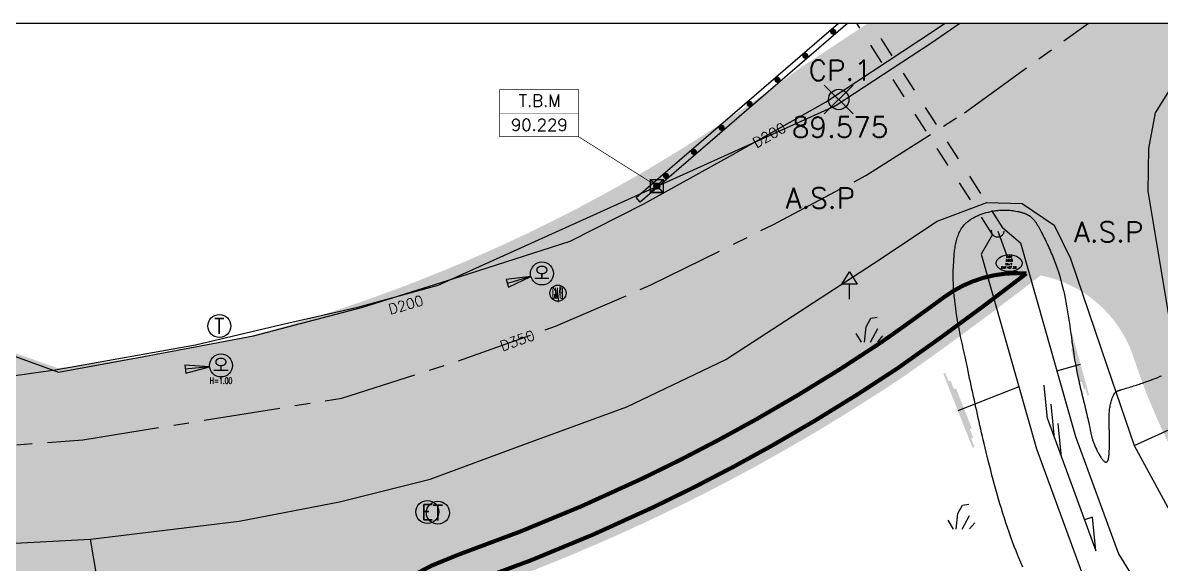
# Model space of a CAD drawing. Header units: inches. Extents: x 12 to 407, y 13 to 268.
# Drawn here: x 99.1 to 154.7, y 241.5 to 268 of the extents above; entities that cross this region are included whole.
import ezdxf
from ezdxf.enums import TextEntityAlignment as Align

# ---------------------------------------------------------------- set-up
doc = ezdxf.new("R2010")
doc.units = ezdxf.units.IN
doc.header["$MEASUREMENT"] = 0
for name, pattern in [('CENTER', [2, 1.25, -0.25, 0.25, -0.25]), ('HIDDEN', [2, 1, -1]), ('PHANTOM2', [12.5, 10, -0.5, 0.5, -0.5, 0.5, -0.5]), ('상수', [0.9500000000000001, 0.5, -0.05, -0.4]), ('오수', [0.9500000000000001, 0.5, -0.05, -0.4])]:
    doc.linetypes.add(name, pattern=pattern)
for name, color, linetype in [('0상수', 5, '상수'), ('0오수', 152, '오수'), ('1-1CON', 35, 'Continuous'), ('1-CEN', 2, 'CENTER'), ('1-ROAD', 1, 'Continuous'), ('1-SIM', 8, 'Continuous'), ('1-TEXT', 7, 'Continuous'), ('1-구조물상세', 7, 'Continuous'), ('1-도로교통표지', 4, 'Continuous'), ('1-물방향', 4, 'Continuous'), ('1-물선', 5, 'Continuous'), ('1-배수관', 134, 'HIDDEN'), ('1-옹벽', 4, 'Continuous'), ('1-측량기준점', 6, 'Continuous'), ('1-하수관로', 4, 'HIDDEN'), ('ADA030', 1, 'Continuous'), ('NR', 7, 'Continuous'), ('가스밸브', 4, 'Continuous'), ('사업부지', 7, 'Continuous'), ('솔리드', 7, 'PHANTOM2'), ('오수맨홀', 4, 'Continuous'), ('체신주', 4, 'Continuous'), ('한전주', 4, 'Continuous')]:
    doc.layers.add(name, color=color, linetype=linetype)
doc.styles.add('ghs', font='romans.shx', dxfattribs={"bigfont": 'ghs.shx'})

# ---------------------------------------------------------------- blocks, each defined once
blk = doc.blocks.new('A$C39EA40FB')
at = {"layer": '1-SIM'}
for p, q in [((0.3315694252378307, 0.502901213709265), (0.4802046115219128, 0.7772115109255539)), ((0.4802046115219128, 0.7772115109255539), (0.6860084937361535, 0.811500490817707)), ((0.2744028687593527, -7.409835234e-07), (0.3315694252378307, 0.502901213709265)), ((0.4687713002203964, -7.409835234e-07), (0.7088751163100824, 0.4457529138890095)), ((-8.812348824e-07, 0.2857392162550241), (0.1715009276522323, -7.409835234e-07)), ((0.7088751163100824, 0.0114273771760054), (0.8803769251971971, 0.205731596564874))]:
    blk.add_line(p, q, dxfattribs=at)
blk = doc.blocks.new('A$C19E135C4')
at = {"layer": '1-물선', "linetype": 'Continuous'}
for p, q in [((1.604686969312751, 0), (0, 0.4156830549109145)), ((2.604686969312751, 0), (1, 0.4156830549109145)), ((1.604686969312751, 0), (8.479086379717044, 0)), ((3.604686969312751, 0), (2, 0.4156830549109145)), ((8.479086379717044, 0), (6.874399410404294, 0.4156830549109145))]:
    blk.add_line(p, q, dxfattribs=at)
blk.add_lwpolyline([(6.874399410404294, 0.4156830549109145), (6.874399410404294, 0)], dxfattribs=at)
blk = doc.blocks.new('B')
at = {"layer": '1-하수관로', "linetype": 'Continuous'}
blk.add_hatch(color=256, dxfattribs=at).paths.add_polyline_path([(165952.8665290234, 361585.0960822526), (165953.6742500401, 361585.0960822526), (165953.2703895318, 361587.4833646846)])
for points in [[(165953.6742500401, 361585.0960822526), (165952.8665290234, 361585.0960822526), (165953.2703895318, 361587.4833646846), (165953.6742500401, 361585.0960822526)], [(165953.2703895318, 361587.4833646846), (165953.2703895318, 361585.0960822526)]]:
    blk.add_lwpolyline(points, dxfattribs=at)

msp = doc.modelspace()

# ---------------------------------------------------------------- hatches: boundary and pattern name
at = {"layer": '1-측량기준점'}
msp.add_hatch(color=256, dxfattribs=at).paths.add_polyline_path([(130.2330642255022, 260.0402487579984, 0.9999999999999999), (129.9360793741419, 260.0402487579984, 1.000000000000383)])
at = {"layer": '사업부지', "linetype": 'Continuous'}
h = msp.add_hatch(dxfattribs=at)
h.set_pattern_fill('AR-HBONE', color=8, scale=0.1, style=0)
h.set_pattern_definition([(45, (-264158.8776523433, -408058.6986066158), (0, 0.565685424949238), [1.200000000000001, -0.4000000000000004]), (135, (-264158.5948096327, -408058.4157639034), (0, 0.565685424949238), [1.2, -0.4])])
edge = h.paths.add_edge_path()
edge.add_arc((45.47571859145523, 388.575754541044), 167.8763729078396, 305.04704411984983, 307.70786931805213, ccw=False)
edge.add_arc((89.56666475916268, 329.0584846661211), 93.85116634003488, 299.4516781452446, 303.87560990241093, ccw=False)
edge.add_arc((89.56666477406384, 329.0584846065165), 93.85116628061864, 295.50433525870886, 299.4516781549341, ccw=False)
edge.add_arc((89.56666477406384, 329.0584845860274), 93.85116626187155, 289.5043640323259, 295.50433526433164, ccw=False)
edge.add_arc((125.4089279212988, 227.8675508397416), 13.50000000372458, 109.5043640286559, 179.571167186123)
edge.add_line((111.9093060233629, 227.9685912477569), (111.9092796930111, 218.3802172737912))
edge.add_line((111.9092796930111, 218.3802172737912), (111.9092796930111, 211.0684776679398))
edge.add_arc((122.4092796930111, 211.0684776707337), 10.5, 180, 229.9246559549909)
edge.add_arc((114.6837468632496, 201.8860954875843), 1.500000001419938, 3.923942131223157e-07, 49.92465644921941, ccw=False)
edge.add_line((116.1837468632496, 201.8860954968975), (116.1837468632496, 200.8096891996236))
edge.add_arc((122.4092796930111, 211.0684776781843), 12.00000000259576, 180.000000048914, 238.7485829148267, ccw=False)
edge.add_line((110.4092796930111, 211.0684776679398), (110.4092796930111, 227.9702817705245))
edge.add_line((110.4092796930111, 227.9702817705245), (110.4110088833606, 227.6177016683639))
edge.add_arc((125.4089279212988, 227.8675508434669), 15.00000000262144, 109.5043640337733, 180.9543976849643, ccw=False)
edge.add_arc((89.56666477406384, 329.0584846605332), 92.35116633281284, 289.5043640166975, 295.5043352487222)
edge.add_arc((89.56666477406384, 329.0584845897527), 92.35116626892258, 295.5043352676297, 299.451678163788)
edge.add_arc((89.56666477406384, 329.0584845199035), 92.35116620876262, 299.4516781848099, 303.8661131559016)
edge.add_arc((45.47571859145523, 388.5757547692181), 166.3763730910781, 305.0523343342352, 305.9903592438725)
edge.add_arc((45.47645177328945, 388.5747266859532), 166.375110389872, 305.990363001407, 306.3711597208951)
edge.add_arc((147.6972473599947, 249.7795984000684), 6.00000001322138, 85.62546798903571, 126.37116155438869, ccw=False)
at = {"layer": '솔리드'}
h = msp.add_hatch(color=253, dxfattribs=at)
edge = h.paths.add_edge_path()
edge.add_line((67.43488268936039, 268.0111741536082), (58.9520405718124, 268.0111741508142))
edge.add_line((58.9520405718124, 268.0111741508142), (60.11733465278508, 261.6079829186917))
edge.add_line((60.11733465278508, 261.6079829186917), (60.312678668741, 261.0003525987984))
edge.add_line((60.312678668741, 261.0003525987984), (60.32436713958145, 259.2592947548972))
edge.add_line((60.32436713958145, 259.2592947548972), (60.05838115895153, 257.2175271223084))
edge.add_line((60.05838115895153, 257.2175271223084), (59.66423932099701, 255.5406213682861))
edge.add_line((59.66423932099701, 255.5406213682861), (59.28546136999489, 254.8464798965276))
edge.add_line((59.28546136999489, 254.8464798965276), (42.53421603525044, 252.8192334268958))
edge.add_line((42.53421603525044, 252.8192334268958), (29.07645619297386, 251.2388646146999))
edge.add_line((29.07645619297386, 251.2388646146999), (25.24202897036434, 250.1706280848728))
edge.add_line((25.24202897036434, 250.1706280848728), (18.82665594303967, 248.0394096943335))
edge.add_line((18.82665594303967, 248.0394096943335), (18.82665594303967, 239.2982516671316))
edge.add_line((18.82665594303967, 239.2982516671316), (28.0628244318998, 240.3307659682603))
edge.add_line((28.0628244318998, 240.3307659682603), (29.65231982255341, 240.4594856538595))
edge.add_line((29.65231982255341, 240.4594856538595), (35.50911850118996, 240.9337778595061))
edge.add_line((35.50911850118996, 240.9337778595061), (39.7316315063274, 240.9261602462054))
edge.add_line((39.7316315063274, 240.9261602462054), (49.90405027950169, 237.157802620043))
edge.add_line((49.90405027950169, 237.157802620043), (79.93446730459095, 237.1036263323174))
edge.add_arc((79.90740663195015, 222.1036507096858), 15.00000003118771, 78.46304093438948, 89.89663578860677, ccw=False)
edge.add_line((82.90740666175247, 236.8005891973869), (82.90740666175247, 236.2457863642619))
edge.add_arc((84.90740664685131, 236.2457863614679), 2, 180, 226.7599299931512)
edge.add_line((83.53729315483929, 234.7888069451571), (83.9922255911863, 234.4847298647062))
edge.add_line((83.9922255911863, 234.4847298647062), (99.90122577929856, 230.3167298166798))
edge.add_line((99.90122577929856, 230.3167298166798), (112.4301593192852, 227.0990451025561))
edge.add_arc((125.4074066617525, 227.867843831961), 13.00000000283957, 109.50436407979521, 183.3903568226307, ccw=False)
edge.add_arc((89.56514348471524, 329.0587775549636), 94.35116625476604, 289.5043640466723, 303.8787157517178)
edge.add_arc((45.47492818916203, 388.5750187030778), 168.3751109129444, 305.0453031663802, 307.8752507476966)
edge.add_arc((147.6957260855472, 249.7798914062575), 5.999999991632645, 18.07421790772912, 78.92910718873799, ccw=False)
edge.add_arc((183.5644665249622, 261.4857410239772), 31.73053745405447, 198.0742180429171, 211.3369522482946)
edge.add_line((156.4626658149994, 244.9836379616306), (159.452098403219, 246.8038832043082))
edge.add_arc((183.5644666441715, 261.4857407473744), 28.23053742190248, 182.308742695918, 211.336951702403, ccw=False)
edge.add_arc((161.3519746401346, 260.5902000582562), 5.999999997156491, 126.15063895106519, 182.3087428414462, ccw=False)
edge.add_arc((202.8428806253708, 203.7989426097618), 76.33308041939395, 122.73177354833709, 126.1512910509303, ccw=False)
edge.add_line((161.5690573641098, 268.0111741536082), (140.4143898525274, 268.0111741554708))
edge.add_line((140.4143898525274, 268.0111741554708), (137.0319750198162, 265.782443833609))
edge.add_arc((89.56514352941872, 329.0587775912852), 79.10116627093758, 284.97397416578605, 306.8754496324187, ccw=False)
edge.add_arc((89.79897037530304, 346.4098606445611), 95.91831179850092, 277.1446857016844, 282.1599337332252, ccw=False)
edge.add_line((101.7288460173643, 251.2363317339466), (100.7990404852665, 251.1264182199509))
edge.add_line((100.7990404852665, 251.1264182199509), (95.24272752189995, 253.0902298521967))
edge.add_line((95.24272752189995, 253.0902298521967), (93.3616517522371, 253.3227012651757))
edge.add_line((93.3616517522371, 253.3227012651757), (75.09993942463757, 253.6143690478773))
edge.add_line((75.09993942463757, 253.6143690478773), (72.20985766137005, 257.5012929542706))
edge.add_line((72.20985766137005, 257.5012929542706), (70.75678854072453, 260.1736602364824))
edge.add_line((70.75678854072453, 260.1736602364824), (68.88922678315998, 264.3650500737847))
edge.add_line((68.88922678315998, 264.3650500737847), (67.90891090417267, 267.2487368733407))
edge.add_line((67.90891090417267, 267.2487368733407), (67.43488268936039, 268.0111741470889))

# ---------------------------------------------------------------- linework, layer by layer
for points in [[(18.82665594303967, 268.0111741536082), (281.1495063790119, 268.0111741536082), (281.1495063790119, 25.2811741717876), (18.82665594303967, 25.2811741717876)], [(18.8266559751703, 268.011174155238), (281.1495063962413, 268.011174155238), (281.1495063962413, 25.28117417248609), (18.8266559751703, 25.28117417248609)]]:
    msp.add_lwpolyline(points, close=True)
at = {"layer": '1-1CON', "color": 8, "linetype": 'Continuous', "elevation": 65.49599999999998}
msp.add_lwpolyline([(147.9727077694608, 241.379503354269), (147.8265607120468, 241.7284859072668), (147.7349649431183, 241.9537231371057), (147.6456276090814, 242.1798890399066), (147.5584816398098, 242.4069484228519), (147.4734599502756, 242.6348660875362), (147.390495529957, 242.8636068430048), (147.3095212789251, 243.0931354955089), (147.2304700972511, 243.3234168503684), (147.1532749595119, 243.5544157129032), (147.0778688104822, 243.7860968902958), (147.0041845055296, 244.0184251897288), (146.9321550490333, 244.251365416522), (146.8617133708669, 244.4848823741329), (146.7927923412992, 244.7189408753318), (146.7253249498083, 244.953505720782), (146.6592440815641, 245.1885417167348), (146.594482740946, 245.4240136722353), (146.5309737684204, 245.6598863916722), (146.4686501683666, 245.8961246812967), (146.4074448259546, 246.1326933482912), (146.3472907008602, 246.3695571998385), (146.2881207080557, 246.6066810384643), (146.186451009102, 247.0209292125207), (146.0873705508186, 247.4357549360273), (146.0455078097059, 247.6129939330992), (146.0040697069837, 247.7903132511553), (145.9630324156954, 247.9677003909153), (145.9223721237852, 248.1451428503049), (145.8820650489999, 248.3226281281811), (145.8420874537899, 248.5001437261951), (145.8024154813959, 248.6776771422726), (145.763025379367, 248.855215876202), (145.7238933803512, 249.0327474259091), (145.6849956573917, 249.2102592930448), (145.6463084282352, 249.3877389773977), (145.6078079255296, 249.5651739731682), (145.5694703372194, 249.7425517875952), (145.5312718959524, 249.9198599130166), (145.4931888492777, 250.0970858520147), (145.4551972808315, 250.2742171034467), (145.4172735275699, 250.4512411680323), (145.3793937774374, 250.6281455436972), (145.3415342034771, 250.8049177320925), (145.3036710383369, 250.9815452283499), (145.2657804997637, 251.1580155331892), (145.1856473894788, 251.5303634580475), (145.1051799865438, 251.9018987052393), (145.0629398288204, 252.0973723361519), (145.0210468979551, 252.2927796745923), (144.9797211797907, 252.4882002229122), (144.9391826452686, 252.6837134797377), (144.8996512355282, 252.8793989483518), (144.8613469215109, 253.0753361199302), (144.8244896443559, 253.2716045052064), (144.7892994048073, 253.4682835944247), (144.7559961589052, 253.6654528927309), (144.7247998179866, 253.863191898751), (144.695930427499, 254.0615801129741), (144.6696078689768, 254.2606970349577), (144.6460521729662, 254.4606221642596), (144.6254832806064, 254.6614349995059), (144.6081211330368, 254.8632150411856), (144.5941857011987, 255.0660417925817), (144.5838969411327, 255.2699947458011), (144.5774748535825, 255.4751534069208), (144.5751393796875, 255.6815972745669), (144.577110490389, 255.8894058482972), (144.5836081119253, 256.0986586258066), (144.5986573012544, 256.3807625787583), (144.6226030500604, 256.6657383933914), (144.6293175132944, 256.737877721737), (144.6367832483722, 256.810004933576), (144.6450915398075, 256.8820221646008), (144.6543336423113, 256.9538315635425), (144.6646007956936, 257.0253352688876), (144.675984299369, 257.0964354284358), (144.6885753931476, 257.1670341797424), (144.7024653615429, 257.2370336696756), (144.717745474167, 257.3063360404474), (144.7345069410278, 257.3748434342695), (144.7528411211445, 257.4424579933536), (144.7728392096235, 257.5090818599117), (144.7945924760772, 257.5746171798808), (144.818192190118, 257.6389660954726), (144.8437296511604, 257.702030748899), (144.8712960990144, 257.7637132805091), (144.9009827883913, 257.8239158381027), (144.9328810187055, 257.8825405610976), (144.9670819999649, 257.9394895935682), (145.0036770464851, 257.9946650767949), (145.0427574129774, 258.0479691585776), (145.113732969947, 258.1354339763773), (145.1924531819297, 258.2168980062258), (145.2262366177513, 258.2495375003916), (145.2612298490478, 258.2811775457365), (145.2973769517614, 258.3118303910148), (145.3346221508457, 258.3415082849813), (145.3729094924404, 258.3702234773216), (145.4121831418945, 258.3979882149276), (145.4523872496559, 258.4248147474852), (145.4934659512712, 258.4507153228176), (145.5353633077814, 258.4757021934045), (145.57802354414, 258.4997876042751), (145.6213907511903, 258.5229838023213), (145.6654090793802, 258.5453030418855), (145.7100226195528, 258.566757570791), (145.7551755221559, 258.5873596331355), (145.8008119376375, 258.6071214841929), (145.8468760015442, 258.6260553661984), (145.8933118494226, 258.6441735344258), (145.9400635423137, 258.6614882329729), (145.98707529027, 258.6780117133883), (146.0342912288381, 258.693756223495), (146.0816554488613, 258.7087340111163), (146.1879984797908, 258.7406062659127), (146.2945251079275, 258.7687515251589), (146.3535689624025, 258.7831930646923), (146.4126681597902, 258.7964901699004), (146.4718221785499, 258.808642032395), (146.5310305716469, 258.8196478288871), (146.5902928175403, 258.8295067500574), (146.6496084840967, 258.8382179791358), (146.7089770348741, 258.84578069749), (146.7683980079366, 258.8521940967319), (146.8278709413482, 258.8574573554349), (146.8873952986671, 258.8615696642798), (146.9469706477596, 258.8645302009088), (147.0065964521839, 258.8663381550712), (147.0662722798063, 258.8669927109283), (147.1259976090862, 258.8664930517104), (147.1857719780876, 258.8648383653042), (147.2455949099733, 258.862027833077), (147.3054658683016, 258.8580606419844), (147.3653844358398, 258.8529359733936), (147.4253501059486, 258.8466530170542), (147.4853623719885, 258.8392109543336), (147.545420742221, 258.8306089703244), (147.6340170117094, 258.8162182493386), (147.722711390443, 258.7993036870164), (147.7512218268587, 258.793585507038), (147.7796953679992, 258.7875713192177), (147.8081085296346, 258.7812436305237), (147.8364377828314, 258.7745849460614), (147.8646596433593, 258.7675777783868), (147.8927505375816, 258.760204631674), (147.9206870408727, 258.7524480194104), (147.9484455795957, 258.7442904429761), (147.9760026397182, 258.7357144177211), (148.0033347519113, 258.7267024478194), (148.0304183574392, 258.7172370421019), (148.057229986973, 258.7073007093993), (148.0837460668756, 258.6968759585423), (148.1099431576206, 258.6859452937049), (148.1357977153732, 258.6744912283746), (148.1612862111999, 258.662496268588), (148.1863851608707, 258.6499429213134), (148.2110710354521, 258.636813697244), (148.2353203507139, 258.6230911042792), (148.2591095330192, 258.6087576493871), (148.2824151130392, 258.5937958404672), (148.3331926973535, 258.5590339198959), (148.3813380362465, 258.5209814662364), (148.4070985229685, 258.4990588592616), (148.4321218641473, 258.4762248749164), (148.4564390094949, 258.452523358005), (148.4800809683277, 258.427998145881), (148.503078749962, 258.402693078692), (148.5254633339121, 258.3766520012421), (148.5472657592966, 258.3499187499535), (148.5685170205309, 258.3225371668366), (148.5892480524255, 258.2945510911075), (148.6094899686052, 258.2660043657077), (148.6292736889793, 258.2369408298534), (148.6486302079632, 258.207404322761), (148.6675905795767, 258.1774386864406), (148.6861857833339, 258.1470877610398), (148.7044468285515, 258.1163953857747), (148.722404664941, 258.0854054045183), (148.7400903614237, 258.0541616555554), (148.7575348975136, 258.0227079762396), (148.7747692527248, 257.9910882141692), (148.7918244810774, 257.9593462039036), (148.8087315024807, 257.9275257893157), (148.8718251498415, 257.8078199148429), (148.9337021173908, 257.6882450234395), (148.9784460427238, 257.6005477419374), (149.0225114734842, 257.5128948938352), (149.0658868016674, 257.4252734182653), (149.1085603894664, 257.3376702562225), (149.1505206288768, 257.2500723505643), (149.1917559714987, 257.1624666460109), (149.2322547199203, 257.0748400844884), (149.2720053406431, 256.9871796069917), (149.3109962405636, 256.8994721563784), (149.3492157669737, 256.8117046755058), (149.3866523118688, 256.7238641072315), (149.4232942970468, 256.6359373925504), (149.4591301294042, 256.5479114761827), (149.4941481711342, 256.4597732991231), (149.5283368291332, 256.3715098014352), (149.5616844804956, 256.2831079297018), (149.5941795768215, 256.1945546230552), (149.6258104356004, 256.1058368271467), (149.6565655084325, 256.0169414829713), (149.6864331724121, 255.9278555324552), (149.7154018493368, 255.8385659184557), (149.8006601693107, 255.566588132481), (149.8774032803251, 255.2924887173128), (149.9253352941944, 255.1076658431691), (149.9699894400312, 254.921941927473), (150.0116431923582, 254.7353439301503), (150.0505740107967, 254.5478988195089), (150.0870593698694, 254.3596335638565), (150.1213767291977, 254.1705751240504), (150.1538035782053, 253.9807504683984), (150.1846174212171, 253.7901865605515), (150.21409565825, 253.5989103669551), (150.2425158234312, 253.4069488559169), (150.270155376382, 253.2143289873627), (150.2972917916252, 253.0210777323944), (150.3242025287821, 252.8272220500064), (150.3511650921776, 252.6327889122319), (150.3784568967296, 252.4378052808595), (150.4063554914667, 252.2422981241969), (150.4351382764055, 252.0462944058952), (150.4650828005745, 251.849821090537), (150.4964664639904, 251.6529051454988), (150.5295667858793, 251.4555735353631), (150.5646612258627, 251.2578532247123), (150.6232343377544, 250.9473500566808), (150.6880709739401, 250.6360242961225), (150.7122841687872, 250.5232631171373), (150.7371529998256, 250.4105253255245), (150.7625947507097, 250.2978765264404), (150.7885266603901, 250.1853823334229), (150.8148660423233, 250.0731083488342), (150.8415301503612, 249.9611201862124), (150.8684362830593, 249.8494834563014), (150.8955016793682, 249.7382637651888), (150.9226436676456, 249.6275267198932), (150.9497794719412, 249.5173379320902), (150.976826375909, 249.4077630115924), (151.0037016632034, 249.2988675672811), (151.0303226174785, 249.1907172061753), (151.0566065074875, 249.083377536225), (151.0824706019832, 248.9769141700369), (151.1078321846201, 248.8713927127671), (151.1326085390522, 248.7668787779537), (151.1567169191314, 248.6634379698214), (151.1800746234132, 248.561135900977), (151.2025988908483, 248.4600381793705), (151.224207019992, 248.3602104120207), (151.2519609989597, 248.2275735315186), (151.2777534784748, 248.0974777227518), (151.2843247415497, 248.0640994038683), (151.2908890606834, 248.030777107763), (151.2975078882648, 247.9974546524015), (151.3042427809908, 247.964075848299), (151.3111552508547, 247.9305845115584), (151.3183067651464, 247.896924452695), (151.3257588656618, 247.8630394878116), (151.3335730792953, 247.8288734302175), (151.3418108584358, 247.794370096947), (151.3505337597801, 247.7594732947898), (151.3598032804205, 247.7241268445057), (151.3696809174492, 247.6882745547471), (151.3802281977607, 247.6518602425483), (151.3915066184475, 247.6148277230811), (151.4035777213051, 247.5771208040667), (151.4165029587223, 247.5386833062646), (151.430343887396, 247.4994590392587), (151.4451620193197, 247.459391819152), (151.4610188217832, 247.4184254564595), (151.4779758514835, 247.3765037682158), (151.4960945608093, 247.3335705658671), (151.5334727229549, 247.2485391998914), (151.5756487609817, 247.1593106555072), (151.5970052691175, 247.1155586045486), (151.6192550720646, 247.0713912060735), (151.6422861279918, 247.0270894168195), (151.6659865887834, 246.9829341972497), (151.6902444424106, 246.9392065013078), (151.714947796054, 246.8961872903881), (151.7399846972896, 246.8541575202969), (151.7652432085945, 246.8133981514973), (151.7906113477422, 246.7741901360703), (151.8159772517158, 246.7368144391355), (151.8412288935854, 246.701552015568), (151.8662544103338, 246.6686838202429), (151.8909417899324, 246.6384908145544), (151.915179154463, 246.6112539561716), (151.9388545216991, 246.5872542027635), (151.9618559690191, 246.566772511999), (151.9840715589, 246.5500898415473), (152.0053893389179, 246.5374871490774), (152.0256973566486, 246.5292453913269), (152.0448837192728, 246.5256455287588), (152.0628364296629, 246.5269685171795), (152.0888183774425, 246.5371797232208), (152.1112328233196, 246.5608158482489), (152.1188717098905, 246.5710046094161), (152.126077643223, 246.5827663231892), (152.1328663589431, 246.5960135607299), (152.1392536522819, 246.6106588978571), (152.1452552588655, 246.6266149103892), (152.1508869292213, 246.6437941694883), (152.1561643989755, 246.6621092481789), (152.1611034782602, 246.6814727222798), (152.1657198579981, 246.701797166678), (152.17002933342, 246.7229951543984), (152.1740476401521, 246.7449792575342), (152.177790528722, 246.7676620537666), (152.1812737794592, 246.7909561142576), (152.1845131130888, 246.8147740120319), (152.1875242801382, 246.8390283247707), (152.1903230907394, 246.8636316217733), (152.192925220914, 246.8884964797896), (152.1953464956953, 246.9135354755697), (152.197602620907, 246.9386611765501), (152.1997093768789, 246.9637861613435), (152.2016824992372, 246.9888230011118), (152.2080791356041, 247.07454072016), (152.2132618339731, 247.1571320479986), (152.2163617374374, 247.2142816026014), (152.2189142467453, 247.2700324643654), (152.2209516676141, 247.3244732141745), (152.2225062014534, 247.3776924375695), (152.2236101241781, 247.4297787070525), (152.2242957117035, 247.4808206063014), (152.22459518034, 247.5309067162004), (152.2245408209039, 247.5801256167022), (152.224164864607, 247.6285658849654), (152.223499557562, 247.6763161074621), (152.2225771756841, 247.723464855763), (152.2214299650861, 247.7701007154089), (152.2200902016832, 247.8163122663525), (152.2185900719835, 247.8621880885464), (152.2169619115068, 247.9078167600808), (152.2152379514648, 247.9532868637023), (152.2134503783657, 247.9986869784323), (152.2116315426304, 248.0441056832922), (152.2098136605694, 248.0896315600974), (152.2080289633943, 248.1353531869379), (152.2063097419216, 248.1813591474918), (152.2027057321741, 248.2844417168078), (152.1997437985613, 248.3898040743795), (152.1983886124565, 248.448390832941), (152.1973874630405, 248.5075457401824), (152.1968202056362, 248.5672079518688), (152.1967667104675, 248.627316623765), (152.1973068328573, 248.6878109153611), (152.1985204430296, 248.7486299768341), (152.2004874112083, 248.8097129676742), (152.203287652321, 248.8709990445775), (152.2070009620859, 248.9324273595837), (152.2117072554304, 248.9939370721829), (152.2174864025785, 249.0554673390714), (152.2244182886554, 249.1169573113573), (152.2325827391817, 249.1783461522562), (152.2420596392824, 249.2395730119449), (152.2529288442804, 249.3005770480511), (152.2652702691032, 249.3612974172709), (152.2791637690736, 249.4216732744378), (152.2946891995146, 249.4816437762481), (152.3119264306499, 249.541148079398), (152.3309553327038, 249.6001253377897), (152.3518557908012, 249.6585147090507), (152.3773681880905, 249.7229778094468), (152.4054123820736, 249.7865564886731), (152.4083681913091, 249.7931721199554), (152.4113590331747, 249.7997681701806), (152.414388588257, 249.8063396604982), (152.4174606116487, 249.8128816074011), (152.420578813739, 249.8193890311074), (152.4237469794227, 249.8258569564921), (152.4269688041879, 249.83228039446), (152.4302480133249, 249.838654367092), (152.4335883619262, 249.8449738936749), (152.4369935603811, 249.8512339953584), (152.4404673786833, 249.8574296877039), (152.4440135272218, 249.8635559927923), (152.447635716386, 249.8696079289791), (152.4513377310707, 249.8755805155513), (152.455123281665, 249.8814687680704), (152.4589960487558, 249.8872677123425), (152.4629598619415, 249.8929723611352), (152.4670183422043, 249.8985777383921), (152.4711753191425, 249.9040788596747), (152.4754345180465, 249.9094707479951), (152.479799604602, 249.9147484170524), (152.4931056411936, 249.9300875205797), (152.5074143173172, 249.9443286245939), (152.5173325302078, 249.9533178637055), (152.5276520611717, 249.9618654920039), (152.538352674432, 249.9699925359589), (152.5494142385198, 249.977720023903), (152.5608164878561, 249.9850689897564), (152.5725393058731, 249.9920604590577), (152.5845624865963, 249.9987154610706), (152.5968658687545, 250.0050550241274), (152.6094292016699, 250.0111001812172), (152.6222323538734, 250.0168719606725), (152.6352551193906, 250.0223913889629), (152.6484772773458, 250.0276794990775), (152.6618787111713, 250.0327573184175), (152.6754391999914, 250.0376458753151), (152.689138493128, 250.0423661999655), (152.7029565336181, 250.0469393234951), (152.7168730409815, 250.0513862723735), (152.7308678390457, 250.055728076796), (152.7449207516386, 250.0599857669574), (152.759011617489, 250.064180370259), (152.7731202157213, 250.0683329168958), (152.8638136895372, 250.0948959391815), (152.9535716535522, 250.1214590555307), (153.0287340046837, 250.1439106229943), (153.103293529339, 250.1664020948363), (153.1772823693229, 250.1889533929777), (153.2507327111437, 250.2115844290954), (153.3236766370012, 250.2343151297671), (153.3961463334037, 250.257165408532), (153.4681739719583, 250.2801551854488), (153.5397916646673, 250.303304380576), (153.6110315533354, 250.3266329074529), (153.6819258244707, 250.350160688932), (153.752506619878, 250.3739076441404), (153.8228060515596, 250.3978936894116), (153.8928562911226, 250.422138744804), (153.9626894952728, 250.4466627257195), (154.0323378207161, 250.4714855522168), (154.1018333794548, 250.496627146217), (154.1712083430959, 250.522107423122), (154.2404948683454, 250.547946299265), (154.3097250821068, 250.5741636993614), (154.3789311708881, 250.6007795369503), (154.4481452317907, 250.6278137330216), (154.5738734813406, 250.6776888890442), (154.6998399706556, 250.729074206042), (154.7564825477077, 250.7523840124038)], dxfattribs=at)
at = {"layer": '1-CEN', "ltscale": 3, "elevation": -23.50400000000002}
msp.add_lwpolyline([(82.34090175349252, 246.1488722216588), (102.0189017863943, 247.6248722205189), (114.6779017509891, 249.6638722203922), (120.3779017539694, 251.4828722205264), (125.1349017532541, 253.1848722210405), (129.7919017734005, 255.1988722205413), (135.7519017519428, 258.1448722210032), (140.3039017679168, 260.5578722216439), (145.1239017756654, 263.6238722194237), (151.1845566691829, 268.0111741589633)], dxfattribs=at)
at = {"layer": '1-ROAD'}
for points, elevation in [([(81.91690177340047, 253.771872221331), (92.33990175146596, 253.6728722227988), (94.76290175933377, 253.1418722205115), (100.8199017854406, 250.9268722206605), (105.0009017499162, 251.7028722230596), (110.3639017852022, 252.7128722209734), (115.7069017650558, 254.1178722221655), (120.4729017676784, 255.6078722205264), (125.8489017548038, 257.3438722228882), (129.4539017738773, 259.1678722229105), (133.8049017699434, 261.5898722194386), (138.3289017738773, 264.1528722204519), (142.8719017716123, 267.1538722224784), (144.1786502959205, 268.0111741515127)], -23.50400000000002), ([(82.37790175396935, 241.7018722219643), (102.3989017667247, 242.7548722213385), (109.6549017490818, 243.634872222158), (114.5709017874672, 244.5838722221804), (118.9969017716123, 245.6948722217483), (123.5869017602874, 247.3938722217706), (128.6239017756654, 249.2318722203624), (133.4549017759039, 251.5478722227988), (140.68090177197, 256.2558722205711), (143.7839017869903, 258.3208722219122), (146.2219017507507, 259.2438722213981), (147.9439017536117, 259.1898722227913), (149.5109017701818, 258.1328722218302), (150.3032326163723, 256.4950014705089), (152.0879017474128, 251.2538722211746), (153.4239017875864, 247.3418722206977), (156.842901787348, 248.8918722205115), (155.1639017524196, 253.4248722221953), (154.1059017540886, 259.7978722209361), (154.1059017540886, 259.7978722209361), (154.1449017735197, 261.8858722213906), (154.4629017474128, 263.6298722213385), (156.2429017486049, 266.4618722217408), (158.2563859583809, 268.011174155238)], -23.50400000000002), ([(153.4239017875864, 247.3418722206977), (156.3669017614795, 241.9158722216514), (157.6019017757847, 240.2088722212491), (161.9349017502739, 238.8578722205264), (167.9579017521812, 236.1988722205413), (173.8109017672016, 233.6168722220016), (178.7589017512275, 230.5928722227243), (184.6819017739965, 226.1378722217185), (189.8139017732813, 222.3398722194386), (193.7319017710163, 219.9988722194237), (198.0329017700626, 217.2298722218973), (204.701901754923, 214.8778722228733), (214.7459017546846, 212.0368722219271), (220.9759017737581, 210.5028722210106), (229.3069017739965, 209.0238722207275), (237.522901749797, 208.310872223067), (243.14190176744, 207.9178722219792), (252.9249017598106, 207.2778722204519), (266.4999017478897, 206.5198722219345), (275.9899017872287, 206.5008722216141), (280.4429017515852, 206.3948722219345), (281.1367055537178, 206.4891127541912)], -109.4066817376595), ([(136.9093265594913, 225.9168784179044), (135.5629017712547, 228.1268722208467), (135.0959017487241, 231.9168722218153), (130.7959017517044, 233.0718722220761), (120.3469017656519, 234.9508722227317), (108.8429017724468, 237.9708722213534), (103.005901760049, 239.1048722218973), (102.3989017667247, 242.7548722213385)], -23.50400000000002)]:
    msp.add_lwpolyline(points, dxfattribs=dict(at, elevation=elevation))
at = {"layer": '1-구조물상세', "linetype": 'Continuous', "elevation": -23.50400000000002}
msp.add_lwpolyline([(146.7499017478897, 257.838872223), (147.1741710962726, 256.6673553128046)], dxfattribs=at)
at = {"layer": '1-구조물상세', "linetype": 'Continuous'}
msp.add_ellipse((147.3125268133356, 256.2674385745329, -109.4066817376595), major_axis=(-0.6311817647027782, 0), ratio=0.6493933918960952, dxfattribs=at)
at = {"layer": '1-도로교통표지', "linetype": 'Continuous', "elevation": -23.50400000000002}
msp.add_lwpolyline([(139.5049017878248, 254.4998722214502), (139.5049017878248, 255.2393491368991), (139.1299017878248, 255.2393491368991), (139.5049017878248, 255.8393491365266), (139.5049017878248, 255.8393491365266), (139.8799017878248, 255.2393491368991), (139.5049017878248, 255.2393491368991)], dxfattribs=at)
at = {"layer": '1-물선', "elevation": -109.4066817376595}
for points in [[(147.002285129018, 258.0010530891147), (147.8599109860136, 257.258538989189), (150.5505569042637, 247.7890226224688), (152.6533208252861, 242.037034193824), (154.9011388333513, 238.3790905697522), (158.2011362077667, 236.4917186329392), (163.3955062391235, 234.066420027825), (168.1623439999296, 231.8530479993922), (171.9835315557195, 229.834113659176), (177.1873632581903, 225.7881323805329), (181.0830998780204, 220.9298194514838), (187.7039827914907, 217.0376453761262), (196.7206875147297, 213.372747171509), (210.7622294636442, 209.6143355805677), (224.3970116289331, 205.9227609642101), (238.1129912944509, 203.7458420124156), (251.0857577832414, 202.8384042985988), (265.2011433454229, 201.6804589320225), (273.2150420607998, 201.7988332536322), (280.5582566173746, 202.2442257058126), (281.1491113664581, 202.2595031799999)], [(146.4975183965637, 257.6766913531599), (145.9360639067365, 256.7119016422209), (148.6468455256893, 247.1715192951513), (150.8439896168186, 241.1613593481732), (153.4646646888925, 236.8966538736847), (157.2800284536554, 234.7145277437073), (162.5512972684576, 232.2533244153735), (167.2734595002605, 230.0606964433816), (170.8942719759418, 228.147630783568), (175.774137517996, 224.3535333460447), (179.7527036579324, 219.3919249920425), (186.8159753741695, 215.239686783242), (196.0831160010769, 211.4729972722259), (210.2423289032652, 207.6830894349393), (223.9777227552606, 203.9642745208246), (237.8860254945232, 201.7568311875937), (250.9342137338592, 200.8441177642223), (265.0376240970566, 199.6871547781182), (272.3355500759556, 199.5642632831139), (280.6677428247406, 200.2025775991631), (281.1494751932098, 200.2064548468468)]]:
    msp.add_lwpolyline(points, dxfattribs=at)
at = {"layer": '1-배수관', "elevation": -23.50400000000002}
for points in [[(146.4975183965637, 257.6766913550225), (139.8566078903152, 268.0111741589633)], [(147.002285129018, 258.0010530891147), (140.5698086084797, 268.0111741571006)]]:
    msp.add_lwpolyline(points, dxfattribs=at)
at = {"layer": '1-배수관'}
msp.add_circle((146.7499017478897, 257.838872223, -109.4066817376595), 0.2999999999971182, dxfattribs=at)
at = {"layer": '1-옹벽', "linetype": 'Continuous', "elevation": -23.50400000000002}
msp.add_lwpolyline([(139.4197839559986, 268.0111741598946), (129.2649017484857, 259.2478722220537), (129.0689032437278, 259.4749946024519), (138.9605968357994, 268.0111741589633)], dxfattribs=at)
at = {"layer": '1-옹벽', "linetype": 'Continuous', "const_width": 0.15, "elevation": -23.50400000000002}
for points in [[(138.6310424866153, 267.5933717273426, 1), (138.7810424776746, 267.5933717273426, 1)], [(137.268308183737, 266.4173805414018, 1), (137.4183082045986, 266.4173805414018, 1)], [(135.9055738957597, 265.2413893535984, 1), (136.0555739166214, 265.2413893535984, 1)], [(134.5428396375848, 264.0653981648636, 1), (134.692839613743, 264.0653981648636, 1)], [(133.1801053347065, 262.8894069779915, 1), (133.3301053555681, 262.8894069779915, 1)], [(131.8173710616304, 261.7134157892567, 1), (131.9673710675909, 261.7134157892567, 1)], [(130.4546367885544, 260.5374245995906, 1), (130.6046367647125, 260.5374245995906, 1)]]:
    msp.add_lwpolyline(points, format="xyb", close=True, dxfattribs=at)
at = {"layer": '1-측량기준점'}
for p, q in [((138.270794978924, 263.5707654411224, -109.4066817376595), (139.6850085468961, 264.9849790025753, -109.4066817376595)), ((139.6850085468961, 263.5707654411224, -109.4066817376595), (138.270794978924, 264.9849790025753, -109.4066817376595))]:
    msp.add_line(p, q, dxfattribs=at)
at = {"layer": '1-측량기준점', "elevation": -23.50400000000002}
for points, const_width in [([(122.3965502889826, 264.7605504438532), (126.2579369159414, 264.7605504438532), (126.2579369159414, 262.4568006869656), (122.3965502889826, 262.4568006869656)], 0.0294), ([(129.7695718171074, 260.3552487565455), (129.7695718171074, 259.7252487566573), (130.399571812339, 259.7252487566573), (130.399571812339, 260.3552487565455)], 0.07)]:
    msp.add_lwpolyline(points, close=True, dxfattribs=dict(at, const_width=const_width))
for points, const_width in [([(126.2579369159414, 263.6086755644781), (122.3965502889826, 263.6086755644781)], 0.0294), ([(130.0799017610027, 260.0408722216514), (126.2579369159414, 262.4568006869656)], 0.035), ([(129.979571825452, 260.1452487556514), (129.7695718171074, 260.3552487565455)], 0.07), ([(129.979571825452, 259.9352487556887), (129.7695718171074, 259.7252487566573)], 0.07), ([(130.399571812339, 260.3552487565455), (130.1895718039943, 260.1452487556514)], 0.07), ([(130.399571812339, 259.7252487566573), (130.1895718039943, 259.9352487556887)], 0.07)]:
    msp.add_lwpolyline(points, dxfattribs=dict(at, const_width=const_width))
at = {"layer": '1-측량기준점'}
for centre, radius in [((138.9779017480089, 264.2778722204519, -109.4066817376595), 0.5), ((130.0845718147232, 260.0402487579984, -109.4066817376595), 0.1484924240492087)]:
    msp.add_circle(centre, radius, dxfattribs=at)
at = {"layer": 'ADA030', "color": 8, "elevation": -23.50400000000002, "flags": 128}
msp.add_lwpolyline([(58.22226419169442, 268.0111741571006), (60.55054534096257, 264.5519843528298), (64.43604533988969, 258.6298843508837), (68.19844534117715, 253.8097843516869), (69.14024533946053, 251.6714843509969), (69.89934532959, 250.9603843529028), (70.6374453367664, 250.6468843518076), (72.45684533435838, 250.4550843516615), (76.98204532880322, 250.3229843516153), (81.37684533614652, 249.9751843529073), (92.8992453427984, 250.2235843518999), (98.45774533469216, 250.7312843518582), (100.6716453345491, 251.0533843513829), (107.5206453563644, 252.2650843512517), (111.7253453345968, 253.2611843504262), (115.4559453340246, 254.1143843529997), (119.3921453418209, 255.1846843518567), (138.8106453331186, 263.9601843513799), (143.4774453552438, 267.036684351812), (144.8930388601495, 268.011174155238)], dxfattribs=at)
at = {"layer": 'NR', "linetype": 'Continuous'}
for p, q in [((149.6385608674957, 250.9987208301452, -109.4066817376595), (150.7999827178194, 251.3206102995453, -109.4066817376595)), ((147.7819955708458, 250.2152905117971, -109.4066817376595), (144.8063472868873, 249.0397768875835, -109.4066817376595))]:
    msp.add_line(p, q, dxfattribs=at)
for points in [[(150.381526386924, 252.8304586902511, -109.4066817376595), (151.2184390189125, 249.8107619088394, -109.4066817376595), (150.3002268584444, 252.8079264274118, -109.4066817376595), (151.1371395053341, 249.7882296469313, -109.4066817376595)], [(150.3967936994507, 252.4594998758537, -109.4066817376595), (151.0405726345255, 250.1366561984894, -109.4066817376595), (150.3154941709711, 252.4369676139456, -109.4066817376595), (150.9592731060459, 250.11412393565, -109.4066817376595)], [(150.4120610268785, 252.0885410614562, -109.4066817376595), (150.8627062650396, 250.4625504881394, -109.4066817376595), (150.3307614983989, 252.0660087976855, -109.4066817376595), (150.78140673656, 250.4400182234374, -109.4066817376595)], [(145.5228048177435, 247.2261648567644, -109.4066817376595), (144.0898897262289, 250.8533889174712, -109.4066817376595), (145.620460844226, 247.2647433400405, -109.4066817376595), (144.1875457974149, 250.8919674007473, -109.4066817376595)], [(145.4551244886591, 247.6832691913721, -109.4066817376595), (144.3528821231796, 250.473441547553, -109.4066817376595), (145.5527805151416, 247.7218476765108, -109.4066817376595), (144.4505381496622, 250.5120200289664, -109.4066817376595)], [(145.3874441744758, 248.1403735287738, -109.4066817376595), (144.6158745350315, 250.0934941767034, -109.4066817376595), (145.4851001860573, 248.1789520111186, -109.4066817376595), (144.7135305466129, 250.1320726599795, -109.4066817376595)]]:
    msp.add_solid(points, dxfattribs=at)
at = {"layer": '가스밸브', "linetype": 'Continuous'}
msp.add_circle((125.2479017736389, 254.7978722218675, -109.4066817376595), 0.3937499999999999, dxfattribs=at)
at = {"layer": '사업부지', "color": 8, "linetype": 'Continuous', "elevation": -109.4066817376595, "flags": 128}
msp.add_lwpolyline([(148.1549023427999, 255.7621189412446, 0.2, 0.2, -0.0116105618111562), (141.878528971318, 251.1385880672158, 0.2, 0.2, -0.0193054416059061), (135.7122835853136, 247.3356403308705, 0.2, 0.2, -0.0172252358835446), (129.9770426341331, 244.3528603930743, 0.2, 0.2, -0.0261857959588337), (120.9015660622156, 240.592867701386, 0.2, 0.2, 0.3156192795315476), (111.9093060233629, 227.9685912477569, 0.2, 0.2, 0), (111.9092796930111, 218.3802172737912, 0.2, 0.2, 0), (111.9092796930111, 211.0684776679398, 0.2, 0.2, 0.2213497797253906), (115.6494384595192, 203.033893268627, 0.2, 0.2, -0.2213497797149131), (116.1837468632496, 201.8860954968975, 0.2, 0.2, 0), (116.1837468632496, 200.8096891996236, 0.2, 0.2, -0.2621053124808501), (110.4092796930111, 211.0684776679398, 0.2, 0.2, 0), (110.4092796930111, 227.9702817705245, 0.2, 0.2, 0), (110.4110088833606, 227.6177016683639, 0.2, 0.2, -0.3222687361992715), (120.4007480629718, 242.0067917947442, 0.2, 0.2, 0.026185795958866), (129.3311735727823, 245.7066894537554, 0.2, 0.2, 0.0172252358835427), (134.9747495689428, 248.64179635707, 0.2, 0.2, 0.0192639886473972), (141.0297318437135, 252.3754314520181, 0.2, 0.2, 0.0040929286394107), (143.2466472127473, 253.9579883469985, 0, 0, 0), (143.2466472127473, 253.9579883469985, 0.2, 0.2, 0.0016615406630207), (144.1391652413643, 254.6107526794792, 0.2, 0.2, -0.1796837819470698)], format="xyseb", close=True, dxfattribs=at)
at = {"layer": '사업부지', "color": 8, "linetype": 'Continuous', "ltscale": 10, "const_width": 0.2, "elevation": -109.4066817376595, "flags": 128}
for points in [[(148.1549023427999, 255.7621189412446, -0.0116105618111562), (141.878528971318, 251.1385880672158, -0.0193054416059061), (135.7122835853136, 247.3356403308705, -0.0172252358835446), (129.9770426341331, 244.3528603930743, -0.0261857959588337), (120.9015660622156, 240.592867701386, 0.3156192795315476), (111.9093060233629, 227.9685912477569), (111.9092796930111, 218.3802172737912), (111.9092796930111, 211.0684776679398, 0.2213497797253906), (115.6494384595192, 203.033893268627, -0.2213497797149131), (116.1837468632496, 201.8860954968975), (116.1837468632496, 200.8096891996236)], [(143.2466472127473, 253.9579883469985, 0.0016615406630207), (144.1391652413643, 254.6107526794792, -0.1796837819470698), (148.1549023427999, 255.7621189412446, -0.1796837819470698)], [(143.2466472127473, 253.9579883469985, -0.0040929286394107), (141.0297318437135, 252.3754314520181, -0.0192639886473972), (134.9747495689428, 248.64179635707, -0.0172252358835427), (129.3311735727823, 245.7066894537554, -0.026185795958866), (120.4007480629718, 242.0067917947442, 0.3222687361992715), (110.4110088833606, 227.6177016683639), (110.4092796930111, 227.9702817705245), (110.4092796930111, 211.0684776679398, 0.26210531248085), (116.1837468632496, 200.8096891996236, 0.26210531248085)]]:
    msp.add_lwpolyline(points, format="xyb", dxfattribs=at)
at = {"layer": '오수맨홀', "linetype": 'Continuous'}
for centre in [(124.464901751466, 255.7618722206232, -109.4066817376595), (108.772901749797, 251.2588722219941, -109.4066817376595)]:
    msp.add_circle(centre, 0.5625, dxfattribs=at)
at = {"layer": '체신주', "linetype": 'Continuous'}
for centre in [(108.6919017495586, 253.1908722220239, -109.4066817376595), (119.3779017539694, 244.0528722217557, -109.4066817376595)]:
    msp.add_circle(centre, 0.5625, dxfattribs=at)
at = {"layer": '한전주', "linetype": 'Continuous'}
msp.add_circle((118.8629017533733, 244.0888722220686, -109.4066817376595), 0.5625, dxfattribs=at)

# ---------------------------------------------------------------- block references
at = {"layer": '1-SIM', "xscale": 1.5, "yscale": 1.5, "zscale": 1.5}
for p in [(139.8207324357702, 252.4011912986887, -109.4066817376595), (144.307606420107, 243.2533879800019, -109.4066817376595)]:
    msp.add_blockref('A$C39EA40FB', p, dxfattribs=at)
at = {"layer": '1-물방향', "yscale": 0.5, "zscale": 0.5}
for p, xscale, rotation in [((-150768.8319568424, -129370.2978508614, -109.4066817376595), -0.5000000008969453, 286.0114419916414), ((-171338.2015514759, -100633.018133795, -109.4066817376595), -0.4999999993516635, 275.820723999166)]:
    msp.add_blockref('B', p, dxfattribs=dict(at, xscale=xscale, rotation=rotation))
at = {"layer": '1-물선', "linetype": 'Continuous', "rotation": 290.0809793664105}
msp.add_blockref('A$C19E135C4', (148.6338171871378, 250.155443349692, -109.4066817376595), dxfattribs=at)

# ---------------------------------------------------------------- texts
at = {"layer": '0상수', "ltscale": 2, "style": 'ghs'}
msp.add_text('D350', height=0.5, rotation=19.68662974079561, dxfattribs=at).set_placement((123.3504827382042, 252.245121530096, -109.4066817376595), align=Align.CENTER)
at = {"layer": '0오수', "style": 'ghs'}
for rotation, p in [(29.79077632121447, (135.7085745992138, 262.3172332186502, -109.4066817376595)), (16.01144363384279, (117.8815442832185, 253.9893255641935, -109.4066817376595))]:
    msp.add_text('D200', height=0.5, rotation=rotation, dxfattribs=at).set_placement(p, align=Align.CENTER)
at = {"layer": '1-TEXT', "linetype": 'Continuous', "style": 'ghs'}
for p in [(138.0764535279943, 258.9498246208084, -109.4066817376595), (152.1766621233894, 257.2917168157426, -109.4066817376595)]:
    msp.add_text('A.S.P', height=0.9999999999999998, dxfattribs=at).set_placement(p, align=Align.CENTER)
at = {"layer": '1-구조물상세', "linetype": 'Continuous', "style": 'ghs'}
for s, p in [('OUT=87.59', (147.2931933464481, 256.0072298262519, -109.4066817376595)), ('IN=?', (147.2931933464481, 256.1612029474479, -109.4066817376595)), ('D600', (147.3189974041654, 256.3489629866806, -109.4066817376595)), ('PIPE', (147.3189974041654, 256.5038775911805, -109.4066817376595))]:
    msp.add_text(s, height=0.1, dxfattribs=at).set_placement(p, align=Align.CENTER)
at = {"layer": '1-측량기준점', "extrusion": (2.7929265565e-06, -1.90342140571e-05, 0.9999999998149491), "style": 'ghs'}
for s, p in [('CP.1', (139.045540086713, 265.2072713727646, -109.411341428743)), ('89.575', (139.045540086713, 262.4192193834276, -109.4112883603647))]:
    msp.add_text(s, height=0.9999977338354288, dxfattribs=at).set_placement(p, align=Align.CENTER)
at = {"layer": '1-측량기준점', "style": 'ghs'}
for s, p in [('T.B.M', (124.3543580235912, 263.9259614104656, -109.4066817376595)), ('90.229', (124.3363308073951, 262.7456348238763, -109.4066817376595))]:
    msp.add_text(s, height=0.5879986674952323, dxfattribs=at).set_placement(p, align=Align.CENTER)
at = {"layer": '가스밸브', "linetype": 'Continuous', "style": 'ghs', "width": 0.2443968899109784}
msp.add_text('GM/B', height=0.525, dxfattribs=at).set_placement((124.9763615937902, 254.5335525337857, -109.4066817376595), (125.495704984851, 254.5335525337857, -109.4066817376595), align=Align.FIT)
at = {"layer": '오수맨홀', "linetype": 'Continuous', "style": 'ghs'}
for p in [(124.4625027092172, 255.3842726674181, -109.4066817376595), (108.7705027075483, 250.8812726669264, -109.4066817376595)]:
    msp.add_text('오', height=0.7499999999999999, dxfattribs=at).set_placement(p, align=Align.CENTER)
at = {"layer": '오수맨홀', "linetype": 'Continuous', "style": 'ghs', "width": 0.6731931774512582}
msp.add_text('H=1.00', height=0.3, dxfattribs=at).set_placement((108.2194919498636, 250.3640793672082, -109.4066817376595), (109.3254521699621, 250.3640793672082, -109.4066817376595), align=Align.FIT)
at = {"layer": '체신주', "linetype": 'Continuous', "style": 'ghs'}
for p in [(108.6895027073099, 252.8132726669562, -109.4066817376595), (119.3755026968195, 243.675272666688, -109.4066817376595)]:
    msp.add_text('T', height=0.7499999999999999, dxfattribs=at).set_placement(p, align=Align.CENTER)
at = {"layer": '한전주', "linetype": 'Continuous', "style": 'ghs'}
msp.add_text('E', height=0.7499999999999999, dxfattribs=at).set_placement((118.8605026962234, 243.7112726670009, -109.4066817376595), align=Align.CENTER)

doc.saveas('drawing.dxf')
